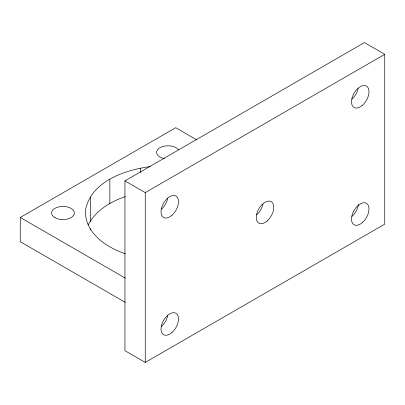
<?xml version="1.0" encoding="UTF-8"?>
<svg xmlns="http://www.w3.org/2000/svg" width="405" height="405" viewBox="0 0 405 405"><rect width="100%" height="100%" fill="white"/><g stroke="black" fill="none" stroke-linecap="round" stroke-linejoin="round"><path stroke-width="0.61" d="M88.133 224.917C95.732 210.635 110.246 201.624 125.246 196.688M125.358 302.403L20.25 241.719L20.25 217.46L175.714 127.702L196.516 139.715M124.942 180.868L364.439 42.596L384.75 54.321L384.75 224.132L145.253 362.404L124.942 350.679L124.942 180.868L145.253 192.593L384.75 54.321M150.265 166.561C124.735 170.009 90.629 181.455 85.43 210.514C84.67 232.946 106.368 247.394 125.342 253.753M20.25 217.46L125.358 278.144M145.253 192.593L145.253 362.404M140.5 168.252L140.5 172.606M109.856 179.44L109.856 203.695M90.477 197.129L90.477 221.388M90.153 228.709L90.153 229.954M358.192 88.442A12.378 7.148 -60 0 1 352.001 99.164M358.379 204.55A12.378 7.148 -60 0 1 352.001 216.417M167.71 198.415A12.378 7.148 -60 0 1 161.524 209.137M167.71 315.667A12.378 7.148 -60 0 1 161.524 326.384M262.951 204.074A12.378 7.148 -60 0 1 256.76 214.797M164.496 158.623A11.391 6.576 0 0 1 159.646 147.906A11.391 6.576 0 0 1 178.534 149.85M362.505 105.229A12.378 7.148 -60 0 0 366.429 86.052A12.378 7.148 -60 0 0 351.783 99.038A12.378 7.148 -60 0 0 362.505 105.229M362.505 222.477A12.378 7.148 -60 0 0 366.429 203.305A12.378 7.148 -60 0 0 351.783 216.29A12.378 7.148 -60 0 0 362.505 222.477M172.029 215.202A12.378 7.148 -60 0 0 175.952 196.025A12.378 7.148 -60 0 0 161.306 209.01A12.378 7.148 -60 0 0 172.029 215.202M172.029 332.449A12.378 7.148 -60 0 0 175.952 313.273A12.378 7.148 -60 0 0 161.306 326.263A12.378 7.148 -60 0 0 172.029 332.449M267.265 220.862A12.378 7.148 -60 0 0 271.188 201.685A12.378 7.148 -60 0 0 256.547 214.67A12.378 7.148 -60 0 0 267.265 220.862M54.913 217.662A11.391 6.576 0 0 0 73.968 214.716A11.391 6.576 0 0 0 60.021 206.661A11.391 6.576 0 0 0 54.913 217.662"/></g></svg>
